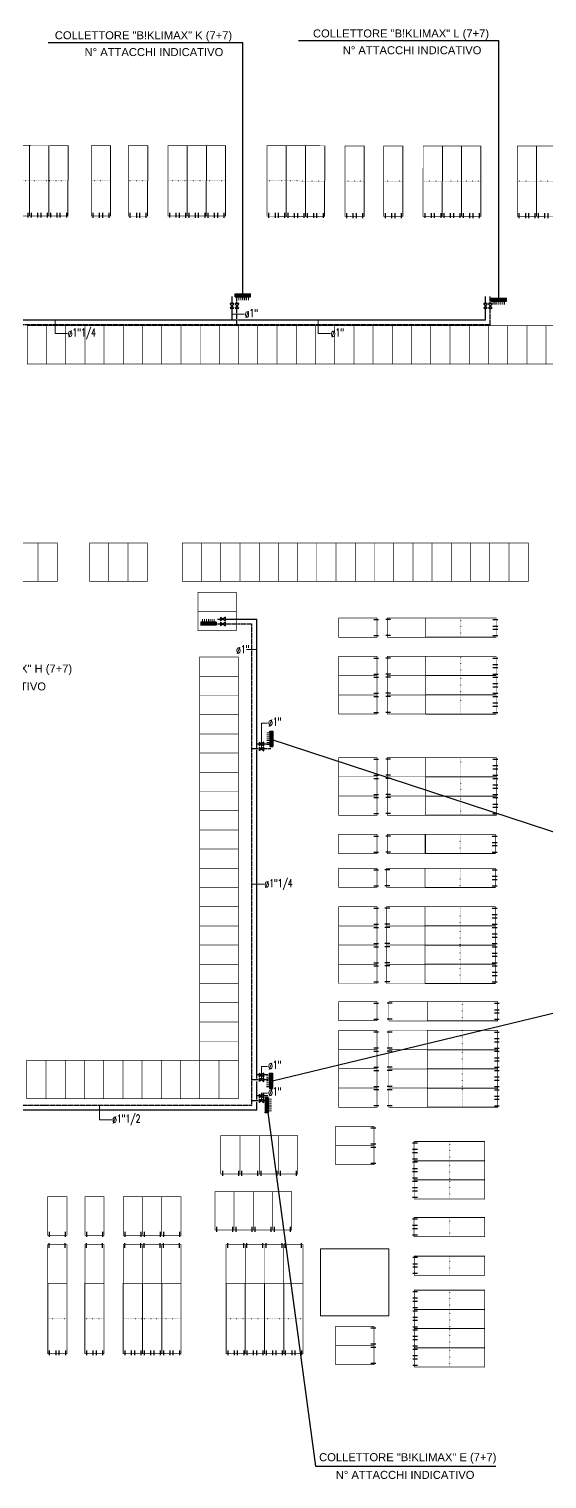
# Model space of a CAD drawing. Header units: millimetres. Extents: x 24747 to 137666, y -34589 to 43444.
# Drawn here: x 111137 to 112754, y 11817 to 16348 of the extents above; entities that cross this region are included whole.
import ezdxf

# ---------------------------------------------------------------- set-up
doc = ezdxf.new("R2010")
doc.units = ezdxf.units.MM
doc.header["$LTSCALE"] = 10
doc.linetypes.add('ACAD_ISO07W100', pattern=[3, 0, -3])
doc.linetypes.add('HIDDEN', pattern=[0.375, 0.25, -0.125])
for name, color, linetype in [('Collettori Maxi', 7, 'Continuous'), ('Idranti', 8, 'Continuous'), ('Pannelli', 7, 'Continuous'), ('TUBAZIONI', 6, 'Continuous')]:
    doc.layers.add(name, color=color, linetype=linetype)
doc.styles.add('ARIAL', font='arial.ttf')
doc.styles.add('ROMANS', font='romans')

# ---------------------------------------------------------------- blocks, each defined once
blk = doc.blocks.new('1200')
at = {"layer": 'Pannelli', "color": 4}
for p, q in [((0.05, 1.1), (0.05, 1.25)), ((0.55, 1.1), (0.55, 1.25))]:
    blk.add_line(p, q, dxfattribs=at)
at = {"layer": 'Pannelli', "linetype": 'ACAD_ISO07W100', "ltscale": 0.07}
blk.add_line((0.6, 0.6), (0, 0.6), dxfattribs=at)
at = {"layer": 'Pannelli', "color": 4, "const_width": 0.02}
blk.add_lwpolyline([(0, 1.2), (0, 0), (0.6, 0), (0.6, 1.2), (0, 1.2)], dxfattribs=at)
blk = doc.blocks.new('dddd')
at = {"layer": 'Pannelli', "color": 4}
for p, q in [((-164.9, 45.4, 0), (-179.9, 45.4, 0)), ((-164.9, 25.4, 0), (-179.9, 25.4, 0)), ((-164.9, 15.4, 0), (-179.9, 15.4, 0)), ((-164.9, -4.6, 0), (-179.9, -4.6, 0))]:
    blk.add_line(p, q, dxfattribs=at)
at = {"layer": 'Pannelli', "color": 4, "lineweight": 0}
blk.add_line((-174.9, 50.4, 0), (45.1, 50.4, 0), dxfattribs=at)
at = {"layer": 'Pannelli', "color": 4, "linetype": 'ACAD_ISO07W100', "ltscale": 0.07}
blk.add_line((-64.9, 50.4, 0), (-64.9, -9.6, 0), dxfattribs=at)
at = {"layer": 'Pannelli', "color": 4, "const_width": 2, "elevation": 0}
blk.add_lwpolyline([(-174.9, -9.6), (45.1, -9.6), (45.1, 50.4), (-174.9, 50.4), (-174.9, -9.6)], dxfattribs=at)
blk = doc.blocks.new('Coll maxi 7+7')
at = {"layer": 'Collettori Maxi'}
for color, points in [(5, [(0.48, 0), (0.48, -0.1), (0, -0.1)]), (1, [(0, 0), (0, -0.1), (0.48, 0)])]:
    blk.add_hatch(color=color, dxfattribs=at).paths.add_polyline_path(points)
for points in [[(0, 0), (0, -0.1), (0.48, 0), (0, 0)], [(0.48, 0), (0.48, -0.1), (0, -0.1), (0.48, 0)]]:
    blk.add_lwpolyline(points, dxfattribs=at)

msp = doc.modelspace()

# ---------------------------------------------------------------- linework, layer by layer
at = {"layer": 'Collettori Maxi'}
for p, q in [((111977.43406, 16311.50802, 0), (112603.4999, 16311.50802, 0)), ((112603.4999, 15506.8271, 0), (112603.4999, 16311.50802, 0)), ((111196.13783, 16305.76657, 0), (111803.87977, 16305.76657, 0)), ((111803.87977, 15503.19616, 0), (111803.87977, 16305.76657, 0)), ((111888.24715, 14130.17132, 0), (112825.61709, 13822.63315, 0)), ((111897.21525, 13061.09763, 0), (112849.722, 13291.3805, 0)), ((111878.74126, 12985.7434, 0), (112030.56585, 11857.28468, 0)), ((112030.56585, 11857.28468, 0), (112594.38332, 11857.28468, 0))]:
    msp.add_line(p, q, dxfattribs=at)
at = {"layer": 'Collettori Maxi', "color": 6, "const_width": 3.2002, "elevation": 0}
for points in [[(111785.87863, 15510.33749), (111785.87863, 15500.33686)], [(111791.87901, 15510.33749), (111791.87901, 15500.33686)], [(111797.87939, 15510.33749), (111797.87939, 15500.33686)], [(111803.87977, 15510.33749), (111803.87977, 15500.33686)], [(111809.88015, 15510.33749), (111809.88015, 15500.33686)], [(111815.88053, 15510.33749), (111815.88053, 15500.33686)], [(111821.88091, 15510.33749), (111821.88091, 15500.33686)], [(112585.49876, 15496.82646), (112585.49876, 15486.82583)], [(112591.49914, 15496.82646), (112591.49914, 15486.82583)], [(112597.49952, 15496.82646), (112597.49952, 15486.82583)], [(112603.4999, 15496.82646), (112603.4999, 15486.82583)], [(112609.50028, 15496.82646), (112609.50028, 15486.82583)], [(112615.50066, 15496.82646), (112615.50066, 15486.82583)], [(112621.50104, 15496.82646), (112621.50104, 15486.82583)], [(111678.488, 14494.52969), (111678.488, 14504.53032)], [(111684.48838, 14494.52969), (111684.48838, 14504.53032)], [(111690.48876, 14494.52969), (111690.48876, 14504.53032)], [(111696.48914, 14494.52969), (111696.48914, 14504.53032)], [(111702.48951, 14494.52969), (111702.48951, 14504.53032)], [(111708.48989, 14494.52969), (111708.48989, 14504.53032)], [(111714.49027, 14494.52969), (111714.49027, 14504.53032)], [(111888.24715, 14148.17246), (111878.24652, 14148.17246)], [(111888.24715, 14142.17208), (111878.24652, 14142.17208)], [(111888.24715, 14136.1717), (111878.24652, 14136.1717)], [(111888.24715, 14130.17132), (111878.24652, 14130.17132)], [(111888.24715, 14124.17094), (111878.24652, 14124.17094)], [(111888.24715, 14118.17056), (111878.24652, 14118.17056)], [(111888.24715, 14112.17018), (111878.24652, 14112.17018)], [(111887.21462, 13079.09877), (111877.21399, 13079.09877)], [(111887.21462, 13073.09839), (111877.21399, 13073.09839)], [(111887.21462, 13067.09801), (111877.21399, 13067.09801)], [(111887.21462, 13061.09763), (111877.21399, 13061.09763)], [(111887.21462, 13055.09725), (111877.21399, 13055.09725)], [(111887.21462, 13049.09687), (111877.21399, 13049.09687)], [(111887.21462, 13043.09649), (111877.21399, 13043.09649)], [(111883.74158, 13003.74453), (111893.74221, 13003.74453)], [(111883.74158, 12997.74416), (111893.74221, 12997.74416)], [(111883.74158, 12991.74378), (111893.74221, 12991.74378)], [(111883.74158, 12985.7434), (111893.74221, 12985.7434)], [(111883.74158, 12979.74302), (111893.74221, 12979.74302)], [(111883.74158, 12973.74264), (111893.74221, 12973.74264)], [(111883.74158, 12967.74226), (111893.74221, 12967.74226)]]:
    msp.add_lwpolyline(points, dxfattribs=at)
at = {"layer": 'Idranti', "lineweight": 0, "elevation": 0}
msp.add_lwpolyline([(112046.87883, 12536.92507), (112259.85167, 12536.92507), (112259.85167, 12326.9322), (112046.87883, 12326.9322)], close=True, dxfattribs=at)
at = {"layer": 'Pannelli', "color": 2, "const_width": 2, "elevation": 0}
for points in [[(111130.92672, 15420.67709), (111130.92672, 15300.67709), (111190.92672, 15300.67709), (111190.92672, 15420.67709)], [(111190.92672, 15420.67709), (111190.92672, 15300.67709), (111250.92672, 15300.67709), (111250.92672, 15420.67709)], [(111250.92672, 15420.67709), (111250.92672, 15300.67709), (111310.92672, 15300.67709), (111310.92672, 15420.67709)], [(111310.92672, 15420.67709), (111310.92672, 15300.67709), (111370.92672, 15300.67709), (111370.92672, 15420.67709)], [(111370.92672, 15420.67709), (111370.92672, 15300.67709), (111430.92672, 15300.67709), (111430.92672, 15420.67709)], [(111430.92672, 15420.67709), (111430.92672, 15300.67709), (111490.92672, 15300.67709), (111490.92672, 15420.67709)], [(111490.92672, 15420.67709), (111490.92672, 15300.67709), (111550.92672, 15300.67709), (111550.92672, 15420.67709)], [(111550.92672, 15420.67709), (111550.92672, 15300.67709), (111610.92672, 15300.67709), (111610.92672, 15420.67709)], [(111610.92672, 15420.67709), (111610.92672, 15300.67709), (111670.92672, 15300.67709), (111670.92672, 15420.67709)], [(111670.92672, 15420.67709), (111670.92672, 15300.67709), (111730.92672, 15300.67709), (111730.92672, 15420.67709)], [(111730.92672, 15420.67709), (111730.92672, 15300.67709), (111790.92672, 15300.67709), (111790.92672, 15420.67709)], [(111790.92672, 15420.67709), (111790.92672, 15300.67709), (111850.92672, 15300.67709), (111850.92672, 15420.67709)], [(111850.92672, 15420.67709), (111850.92672, 15300.67709), (111910.92672, 15300.67709), (111910.92672, 15420.67709)], [(111910.92672, 15420.67709), (111910.92672, 15300.67709), (111970.92672, 15300.67709), (111970.92672, 15420.67709)], [(111970.92672, 15420.67709), (111970.92672, 15300.67709), (112030.92672, 15300.67709), (112030.92672, 15420.67709)], [(112030.92672, 15420.67709), (112030.92672, 15300.67709), (112090.92672, 15300.67709), (112090.92672, 15420.67709)], [(112090.92672, 15420.67709), (112090.92672, 15300.67709), (112150.92672, 15300.67709), (112150.92672, 15420.67709)], [(112150.92672, 15420.67709), (112150.92672, 15300.67709), (112210.92672, 15300.67709), (112210.92672, 15420.67709)], [(112210.92672, 15420.67709), (112210.92672, 15300.67709), (112270.92672, 15300.67709), (112270.92672, 15420.67709)], [(112270.92672, 15420.67709), (112270.92672, 15300.67709), (112330.92672, 15300.67709), (112330.92672, 15420.67709)], [(112330.92672, 15420.67709), (112330.92672, 15300.67709), (112390.92672, 15300.67709), (112390.92672, 15420.67709)], [(112390.92672, 15420.67709), (112390.92672, 15300.67709), (112450.92672, 15300.67709), (112450.92672, 15420.67709)], [(112450.92672, 15420.67709), (112450.92672, 15300.67709), (112510.92672, 15300.67709), (112510.92672, 15420.67709)], [(112510.92672, 15420.67709), (112510.92672, 15300.67709), (112570.92672, 15300.67709), (112570.92672, 15420.67709)], [(112570.92672, 15420.67709), (112570.92672, 15300.67709), (112630.92672, 15300.67709), (112630.92672, 15420.67709)], [(112630.92672, 15420.67709), (112630.92672, 15300.67709), (112690.92672, 15300.67709), (112690.92672, 15420.67709)], [(112690.92672, 15420.67709), (112690.92672, 15300.67709), (112750.92672, 15300.67709), (112750.92672, 15420.67709)], [(112750.92672, 15420.67709), (112750.92672, 15300.67709), (112810.92672, 15300.67709), (112810.92672, 15420.67709)], [(111104.98891, 14741.97507), (111104.98891, 14621.97507), (111164.98891, 14621.97507), (111164.98891, 14741.97507)], [(111164.98891, 14741.97507), (111164.98891, 14621.97507), (111224.98891, 14621.97507), (111224.98891, 14741.97507)], [(111325.58731, 14741.97507), (111325.58731, 14621.97507), (111385.58731, 14621.97507), (111385.58731, 14741.97507)], [(111385.58731, 14741.97507), (111385.58731, 14621.97507), (111445.58731, 14621.97507), (111445.58731, 14741.97507)], [(111445.58731, 14741.97507), (111445.58731, 14621.97507), (111505.58731, 14621.97507), (111505.58731, 14741.97507)], [(111615.20482, 14741.97507), (111615.20482, 14621.97507), (111675.20482, 14621.97507), (111675.20482, 14741.97507)], [(111675.20482, 14741.97507), (111675.20482, 14621.97507), (111735.20482, 14621.97507), (111735.20482, 14741.97507)], [(111735.20482, 14741.97507), (111735.20482, 14621.97507), (111795.20482, 14621.97507), (111795.20482, 14741.97507)], [(111795.20482, 14741.97507), (111795.20482, 14621.97507), (111855.20482, 14621.97507), (111855.20482, 14741.97507)], [(111855.20482, 14741.97507), (111855.20482, 14621.97507), (111915.20482, 14621.97507), (111915.20482, 14741.97507)], [(111915.20482, 14741.97507), (111915.20482, 14621.97507), (111975.20482, 14621.97507), (111975.20482, 14741.97507)], [(111975.20482, 14741.97507), (111975.20482, 14621.97507), (112035.20482, 14621.97507), (112035.20482, 14741.97507)], [(112035.20482, 14741.97507), (112035.20482, 14621.97507), (112095.20482, 14621.97507), (112095.20482, 14741.97507)], [(112095.20482, 14741.97507), (112095.20482, 14621.97507), (112155.20482, 14621.97507), (112155.20482, 14741.97507)], [(112155.20482, 14741.97507), (112155.20482, 14621.97507), (112215.20482, 14621.97507), (112215.20482, 14741.97507)], [(112215.20482, 14741.97507), (112215.20482, 14621.97507), (112275.20482, 14621.97507), (112275.20482, 14741.97507)], [(112275.20482, 14741.97507), (112275.20482, 14621.97507), (112335.20482, 14621.97507), (112335.20482, 14741.97507)], [(112335.20482, 14741.97507), (112335.20482, 14621.97507), (112395.20482, 14621.97507), (112395.20482, 14741.97507)], [(112395.20482, 14741.97507), (112395.20482, 14621.97507), (112455.20482, 14621.97507), (112455.20482, 14741.97507)], [(112455.20482, 14741.97507), (112455.20482, 14621.97507), (112515.20482, 14621.97507), (112515.20482, 14741.97507)], [(112515.20482, 14741.97507), (112515.20482, 14621.97507), (112575.20482, 14621.97507), (112575.20482, 14741.97507)], [(112575.20482, 14741.97507), (112575.20482, 14621.97507), (112635.20482, 14621.97507), (112635.20482, 14741.97507)], [(112635.20482, 14741.97507), (112635.20482, 14621.97507), (112695.20482, 14621.97507), (112695.20482, 14741.97507)], [(111663.86477, 14527.8934), (111783.86477, 14527.8934), (111783.86477, 14587.8934), (111663.86477, 14587.8934)], [(111663.86477, 14467.8934), (111783.86477, 14467.8934), (111783.86477, 14527.8934), (111663.86477, 14527.8934)]]:
    msp.add_lwpolyline(points, close=True, dxfattribs=at)
at = {"layer": 'Pannelli', "color": 2, "const_width": 2}
for points in [[(111669.65546, 14325.27145), (111789.65546, 14325.27145), (111789.65546, 14385.27145), (111669.65546, 14385.27145)], [(111669.65546, 14265.27145), (111789.65546, 14265.27145), (111789.65546, 14325.27145), (111669.65546, 14325.27145)], [(111669.65546, 14205.27145), (111789.65546, 14205.27145), (111789.65546, 14265.27145), (111669.65546, 14265.27145)], [(111669.65546, 14145.27145), (111789.65546, 14145.27145), (111789.65546, 14205.27145), (111669.65546, 14205.27145)], [(111669.65546, 14085.27145), (111789.65546, 14085.27145), (111789.65546, 14145.27145), (111669.65546, 14145.27145)], [(111669.65546, 14025.27145), (111789.65546, 14025.27145), (111789.65546, 14085.27145), (111669.65546, 14085.27145)], [(111669.65546, 13965.27145), (111789.65546, 13965.27145), (111789.65546, 14025.27145), (111669.65546, 14025.27145)], [(111669.65546, 13905.27145), (111789.65546, 13905.27145), (111789.65546, 13965.27145), (111669.65546, 13965.27145)], [(111669.65546, 13845.27145), (111789.65546, 13845.27145), (111789.65546, 13905.27145), (111669.65546, 13905.27145)], [(111669.65546, 13785.27145), (111789.65546, 13785.27145), (111789.65546, 13845.27145), (111669.65546, 13845.27145)], [(111669.65546, 13725.27145), (111789.65546, 13725.27145), (111789.65546, 13785.27145), (111669.65546, 13785.27145)], [(111669.65546, 13665.27145), (111789.65546, 13665.27145), (111789.65546, 13725.27145), (111669.65546, 13725.27145)], [(111669.65546, 13605.27145), (111789.65546, 13605.27145), (111789.65546, 13665.27145), (111669.65546, 13665.27145)], [(111669.65546, 13545.27145), (111789.65546, 13545.27145), (111789.65546, 13605.27145), (111669.65546, 13605.27145)], [(111669.65546, 13485.27145), (111789.65546, 13485.27145), (111789.65546, 13545.27145), (111669.65546, 13545.27145)], [(111669.65546, 13425.27145), (111789.65546, 13425.27145), (111789.65546, 13485.27145), (111669.65546, 13485.27145)], [(111669.65546, 13365.27145), (111789.65546, 13365.27145), (111789.65546, 13425.27145), (111669.65546, 13425.27145)], [(111669.65546, 13305.27145), (111789.65546, 13305.27145), (111789.65546, 13365.27145), (111669.65546, 13365.27145)], [(111669.65546, 13245.27145), (111789.65546, 13245.27145), (111789.65546, 13305.27145), (111669.65546, 13305.27145)], [(111669.65546, 13185.27145), (111789.65546, 13185.27145), (111789.65546, 13245.27145), (111669.65546, 13245.27145)], [(111669.65546, 13125.27145), (111789.65546, 13125.27145), (111789.65546, 13185.27145), (111669.65546, 13185.27145)], [(111129.65546, 13125.27145), (111129.65546, 13005.27145), (111189.65546, 13005.27145), (111189.65546, 13125.27145)], [(111189.65546, 13125.27145), (111189.65546, 13005.27145), (111249.65546, 13005.27145), (111249.65546, 13125.27145)], [(111249.65546, 13125.27145), (111249.65546, 13005.27145), (111309.65546, 13005.27145), (111309.65546, 13125.27145)], [(111309.65546, 13125.27145), (111309.65546, 13005.27145), (111369.65546, 13005.27145), (111369.65546, 13125.27145)], [(111369.65546, 13125.27145), (111369.65546, 13005.27145), (111429.65546, 13005.27145), (111429.65546, 13125.27145)], [(111429.65546, 13125.27145), (111429.65546, 13005.27145), (111489.65546, 13005.27145), (111489.65546, 13125.27145)], [(111489.65546, 13125.27145), (111489.65546, 13005.27145), (111549.65546, 13005.27145), (111549.65546, 13125.27145)], [(111549.65546, 13125.27145), (111549.65546, 13005.27145), (111609.65546, 13005.27145), (111609.65546, 13125.27145)], [(111609.65546, 13125.27145), (111609.65546, 13005.27145), (111669.65546, 13005.27145), (111669.65546, 13125.27145)], [(111669.65546, 13125.27145), (111669.65546, 13005.27145), (111729.65546, 13005.27145), (111729.65546, 13125.27145)], [(111729.65546, 13125.27145), (111729.65546, 13005.27145), (111789.65546, 13005.27145), (111789.65546, 13125.27145)]]:
    msp.add_lwpolyline(points, close=True, dxfattribs=at)
at = {"layer": 'TUBAZIONI', "color": 7}
for p, q in [((111776.17872, 15490.29646, 0), (111764.92872, 15475.29646, 0)), ((111776.17872, 15475.29646, 0), (111764.92872, 15490.29646, 0)), ((111791.17872, 15490.29646, 0), (111779.92872, 15475.29646, 0)), ((111791.17872, 15475.29646, 0), (111779.92872, 15490.29646, 0)), ((112567.48045, 15490.29646, 0), (112556.23045, 15475.29646, 0)), ((112567.48045, 15475.29646, 0), (112556.23045, 15490.29646, 0)), ((112582.48045, 15490.29646, 0), (112571.23045, 15475.29646, 0)), ((112582.48045, 15475.29646, 0), (112571.23045, 15490.29646, 0)), ((111734.67111, 14509.62392, 0), (111749.67111, 14498.37392, 0)), ((111749.67111, 14509.62392, 0), (111734.67111, 14498.37392, 0)), ((111734.67111, 14494.62392, 0), (111749.67111, 14483.37392, 0)), ((111749.67111, 14494.62392, 0), (111734.67111, 14483.37392, 0)), ((111855.21504, 14119.0189, 0), (111870.21504, 14107.7689, 0)), ((111870.21504, 14119.0189, 0), (111855.21504, 14107.7689, 0)), ((111855.21504, 14104.0189, 0), (111870.21504, 14092.7689, 0)), ((111870.21504, 14104.0189, 0), (111855.21504, 14092.7689, 0)), ((111855.21504, 13085.29808, 0), (111870.21504, 13074.04808, 0)), ((111870.21504, 13085.29808, 0), (111855.21504, 13074.04808, 0)), ((111855.21504, 13070.29808, 0), (111870.21504, 13059.04808, 0)), ((111870.21504, 13070.29808, 0), (111855.21504, 13059.04808, 0)), ((111855.21504, 13019.73415, 0), (111870.21504, 13008.48415, 0)), ((111870.21504, 13019.73415, 0), (111855.21504, 13008.48415, 0)), ((111855.21504, 13004.73415, 0), (111870.21504, 12993.48415, 0)), ((111870.21504, 13004.73415, 0), (111855.21504, 12993.48415, 0))]:
    msp.add_line(p, q, dxfattribs=at)
at = {"layer": 'TUBAZIONI'}
for p, q in [((111770.55372, 15437.88695, 0), (111770.55372, 15475.29646, 0)), ((112561.85545, 15437.88695, 0), (112561.85545, 15475.29646, 0)), ((111783.15921, 15437.88695, 0), (110942.09634, 15437.88695, 0)), ((112561.85545, 15437.88695, 0), (111788.77117, 15437.88695, 0)), ((111724.68347, 14503.99892, 0), (111734.67111, 14503.99892, 0)), ((111749.67111, 14503.99892, 0), (111847.49536, 14503.99892, 0)), ((111855.21504, 14113.3939, 0), (111847.49536, 14113.3939, 0)), ((111891.88071, 14113.3939, 0), (111870.21504, 14113.3939, 0)), ((111855.21504, 13079.67308, 0), (111847.49536, 13079.67308, 0)), ((111882.23142, 13079.67308, 0), (111870.21504, 13079.67308, 0)), ((111855.21504, 13014.10915, 0), (111847.49536, 13014.10915, 0)), ((111882.23142, 13014.10915, 0), (111870.21504, 13014.10915, 0))]:
    msp.add_line(p, q, dxfattribs=at)
at = {"layer": 'TUBAZIONI', "color": 1, "lineweight": 0}
for p, q in [((111809.40127, 15456.5917, 0), (111770.55372, 15456.5917, 0)), ((111218.09682, 15396.10196, 0), (111218.09682, 15437.88695, 0)), ((112039.34614, 15396.10196, 0), (112039.34614, 15437.88695, 0)), ((111256.94437, 15396.10196, 0), (111218.09682, 15396.10196, 0)), ((112078.19369, 15396.10196, 0), (112039.34614, 15396.10196, 0)), ((111816.03239, 14408.88334, 0), (111847.06518, 14408.88334, 0)), ((111862.71504, 14098.3939, 0), (111862.71504, 14178.3903, 0)), ((111862.71504, 14178.3903, 0), (111881.3304, 14178.3903, 0)), ((111870.91272, 13675.47237, 0), (111832.06518, 13675.47237, 0)), ((111862.71504, 13064.67308, 0), (111862.71504, 13106.22013, 0)), ((111862.71504, 13106.22013, 0), (111881.3304, 13106.22013, 0)), ((111862.71504, 12999.10915, 0), (111862.71504, 13023.08568, 0)), ((111862.71504, 13023.08568, 0), (111881.3304, 13023.08568, 0)), ((111356.83078, 12940.00593, 0), (111356.83078, 12983.64566, 0)), ((111395.67832, 12940.00593, 0), (111356.83078, 12940.00593, 0))]:
    msp.add_line(p, q, dxfattribs=at)
at = {"layer": 'TUBAZIONI', "linetype": 'HIDDEN'}
for p, q in [((111785.55372, 15422.88695, 0), (111785.55372, 15475.29646, 0)), ((112576.85545, 15422.88695, 0), (112576.85545, 15475.29646, 0)), ((112576.85545, 15422.88695, 0), (109565.31803, 15422.88695, 0)), ((111724.68347, 14488.99892, 0), (111734.67111, 14488.99892, 0)), ((111749.67111, 14488.99892, 0), (111832.49536, 14488.99892, 0)), ((111855.21504, 14098.3939, 0), (111832.49536, 14098.3939, 0)), ((111891.88071, 14098.3939, 0), (111870.21504, 14098.3939, 0)), ((111855.21504, 13064.67308, 0), (111832.49536, 13064.67308, 0)), ((111882.23142, 13064.67308, 0), (111870.21504, 13064.67308, 0)), ((111855.21504, 12999.10915, 0), (111832.49536, 12999.10915, 0)), ((111882.23142, 12999.10915, 0), (111870.21504, 12999.10915, 0))]:
    msp.add_line(p, q, dxfattribs=at)
at = {"layer": 'TUBAZIONI', "elevation": 0}
for points in [[(111770.55372, 15490.29646), (111770.55372, 15512.09951)], [(112561.85545, 15490.29646), (112561.85545, 15512.09951)], [(111847.49536, 14100.99053), (111847.49536, 14503.99892)], [(111847.49536, 13444.12991), (111847.49536, 14095.12349)], [(111847.49536, 13068.43477), (111847.49536, 13444.12991)], [(111847.49536, 13002.8605), (111847.49536, 13059.32954)], [(111847.49536, 12969.22191), (110863.25164, 12969.22191)], [(111847.49536, 12969.22191), (111847.49536, 12994.46421)]]:
    msp.add_lwpolyline(points, dxfattribs=at)
at = {"layer": 'TUBAZIONI', "linetype": 'HIDDEN', "elevation": 0}
for points in [[(111785.55372, 15490.29646), (111785.55372, 15512.01489)], [(112576.85545, 15490.29646), (112576.85545, 15512.01489)], [(111832.49536, 12984.22191), (111832.49536, 14488.99892)], [(111832.49536, 12984.22191), (109683.87249, 12984.22191)]]:
    msp.add_lwpolyline(points, dxfattribs=at)
at = {"layer": 'TUBAZIONI', "color": 7, "elevation": 0}
for points in [[(111776.17872, 15490.29646), (111764.92872, 15490.29646)], [(111764.92872, 15475.29646), (111776.17872, 15475.29646)], [(111791.17872, 15490.29646), (111779.92872, 15490.29646)], [(111779.92872, 15475.29646), (111791.17872, 15475.29646)], [(112567.48045, 15490.29646), (112556.23045, 15490.29646)], [(112556.23045, 15475.29646), (112567.48045, 15475.29646)], [(112582.48045, 15490.29646), (112571.23045, 15490.29646)], [(112571.23045, 15475.29646), (112582.48045, 15475.29646)], [(111734.67111, 14509.62392), (111734.67111, 14498.37392)], [(111749.67111, 14498.37392), (111749.67111, 14509.62392)], [(111734.67111, 14494.62392), (111734.67111, 14483.37392)], [(111749.67111, 14483.37392), (111749.67111, 14494.62392)], [(111855.21504, 14119.0189), (111855.21504, 14107.7689)], [(111855.21504, 14104.0189), (111855.21504, 14092.7689)], [(111870.21504, 14107.7689), (111870.21504, 14119.0189)], [(111870.21504, 14092.7689), (111870.21504, 14104.0189)], [(111855.21504, 13085.29808), (111855.21504, 13074.04808)], [(111855.21504, 13070.29808), (111855.21504, 13059.04808)], [(111870.21504, 13074.04808), (111870.21504, 13085.29808)], [(111870.21504, 13059.04808), (111870.21504, 13070.29808)], [(111855.21504, 13019.73415), (111855.21504, 13008.48415)], [(111855.21504, 13004.73415), (111855.21504, 12993.48415)], [(111870.21504, 13008.48415), (111870.21504, 13019.73415)], [(111870.21504, 12993.48415), (111870.21504, 13004.73415)]]:
    msp.add_lwpolyline(points, dxfattribs=at)

# ---------------------------------------------------------------- block references
at = {"layer": 'Collettori Maxi', "yscale": 100.0063257411093, "zscale": 100.0063257411093}
for p, xscale, rotation in [((111827.88129, 15510.33749, 0), 100.0063257411093, 180), ((112627.50142, 15496.82646, 0), 100.0063257411093, 180), ((111888.24715, 14106.1698, 0), 100.0063257411093, 89.99999999999999), ((111887.21462, 13037.09611, 0), 100.0063257411093, 89.99999999999999), ((111883.74158, 12961.74188, 0), -100.0063257411093, 270)]:
    msp.add_blockref('Coll maxi 7+7', p, dxfattribs=dict(at, xscale=xscale, rotation=rotation))
at = {"layer": 'Collettori Maxi', "xscale": 100.0063257411093, "yscale": 100.0063257411093, "zscale": 100.0063257411093}
msp.add_blockref('Coll maxi 7+7', (111672.48762, 14494.52969, 0), dxfattribs=at)
at = {"layer": 'Pannelli', "lineweight": 0, "xscale": -1, "rotation": 269.9347887577831}
for p in [(111087.95135, 15938.62832, 0), (111147.9513, 15938.5452, 0), (111207.96607, 15938.46206, 0), (111340.81558, 15937.88731, 0), (111456.56197, 15937.75557, 0), (111579.91087, 15938.0684, 0), (111639.91081, 15937.98528, 0), (111699.91075, 15937.90216, 0), (111889.43362, 15937.71611, 0), (111949.43356, 15937.633, 0), (112009.4335, 15937.54988, 0), (112132.79265, 15936.98592, 0), (112253.45826, 15936.84858, 0), (112376.7775, 15937.16145, 0), (112436.77745, 15937.07833, 0), (112496.77739, 15936.99521, 0), (112671.01929, 15936.82655, 0), (112731.01923, 15936.74343, 0)]:
    msp.add_blockref('dddd', p, dxfattribs=at)
at = {"layer": 'Pannelli', "yscale": 100.0063257411093, "zscale": 100.0063257411093}
for p, xscale, rotation in [((112103.01765, 14447.19581, 0), -100.0063257411093, 270), ((112375.17626, 14447.19581, 0), 100.0063257411093, 90.00000000000001), ((112102.99012, 14327.18822, 0), -100.0063257411093, 270), ((112375.20379, 14327.18822, 0), 100.0063257411093, 90.00000000000001), ((112102.99012, 14267.18442, 0), -100.0063257411093, 270), ((112375.20379, 14267.18442, 0), 100.0063257411093, 90.00000000000001), ((112102.99014, 14207.18063, 0), -100.0063257411093, 270), ((112375.20377, 14207.18063, 0), 100.0063257411093, 90.00000000000001), ((112102.99014, 14071.16211, 0), 100.0063257411093, 270), ((112375.20377, 14071.16211, 0), -100.0063257411093, 90), ((112102.99012, 14011.15832, 0), 100.0063257411093, 270), ((112375.20379, 14011.15832, 0), -100.0063257411093, 90), ((112102.99012, 13951.15452, 0), 100.0063257411093, 270), ((112375.20379, 13951.15452, 0), -100.0063257411093, 90), ((112103.01765, 13831.14693, 0), 100.0063257411093, 270), ((112375.17626, 13831.14693, 0), -100.0063257411093, 90), ((112102.9896, 13665.49958, 0), -100.0063257411093, 270), ((112373.00668, 13665.49958, 0), 100.0063257411093, 90.00000000000001), ((112102.9896, 13545.49199, 0), -100.0063257411093, 270), ((112373.00668, 13545.49199, 0), 100.0063257411093, 90.00000000000001), ((112102.9896, 13485.48819, 0), -100.0063257411093, 270), ((112373.00668, 13485.48819, 0), 100.0063257411093, 90.00000000000001), ((112102.9896, 13425.4844, 0), -100.0063257411093, 270), ((112373.00668, 13425.4844, 0), 100.0063257411093, 90.00000000000001), ((112102.98963, 13365.4806, 0), -100.0063257411093, 270), ((112373.00666, 13365.4806, 0), 100.0063257411093, 90.00000000000001), ((112102.9896, 13249.04655, 0), -100.0063257411093, 270), ((112379.97667, 13248.64581, 0), 100.0063257411093, 90.00000000000001), ((112103.23911, 13159.04085, 0), -100.0063257411093, 270), ((112379.97667, 13158.64011, 0), 100.0063257411093, 90.00000000000001), ((112103.23913, 13099.03706, 0), -100.0063257411093, 270), ((112379.97667, 13098.63632, 0), 100.0063257411093, 90.00000000000001), ((112103.47565, 13039.03326, 0), -100.0063257411093, 270), ((112379.97667, 13038.63252, 0), 100.0063257411093, 90.00000000000001), ((112103.47567, 12979.02947, 0), -100.0063257411093, 270), ((112379.97667, 12978.62873, 0), 100.0063257411093, 90.00000000000001), ((112094.03172, 12859.204), -100.0063257411093, 270), ((111735.24543, 12889.89593, 0), -100.0063257411093, 180), ((111795.24922, 12889.89593, 0), -100.0063257411093, 180), ((111855.25302, 12889.89598, 0), -100.0063257411093, 180), ((111915.25681, 12889.89598, 0), -100.0063257411093, 180), ((112094.03646, 12799.2002), -100.0063257411093, 270), ((111194.92953, 12699.08744, 0), -100.0063257411093, 180), ((111310.97475, 12699.08728, 0), -100.0063257411093, 180), ((111430.96562, 12699.08723, 0), -100.0063257411093, 180), ((111490.96941, 12699.08728, 0), -100.0063257411093, 180), ((111550.97321, 12699.08728, 0), -100.0063257411093, 180), ((111716.96739, 12715.08667, 0), -100.0063257411093, 180), ((111776.97118, 12715.08667, 0), -100.0063257411093, 180), ((111836.97498, 12715.08671, 0), -100.0063257411093, 180), ((111896.97878, 12715.08671, 0), -100.0063257411093, 180), ((112094.03172, 12234.32838), -100.0063257411093, 270), ((112094.03646, 12174.32458), -100.0063257411093, 270)]:
    msp.add_blockref('1200', p, dxfattribs=dict(at, xscale=xscale, rotation=rotation))
at = {"layer": 'Pannelli', "lineweight": 0}
for p, rotation in [((112420.2574, 14497.62863, 0), 180), ((112420.2574, 14377.62104, 0), 180), ((112420.25673, 14317.61724, 0), 180), ((112420.25447, 14257.61345, 0), 180), ((112420.28491, 14061.59114, 0), 180), ((112420.28423, 14001.58735, 0), 180), ((112420.28198, 13941.58355, 0), 180), ((112418.08782, 13821.57596, 0), 180), ((112418.08782, 13715.9324, 0), 180), ((112418.08782, 13595.92481, 0), 180), ((112418.08715, 13535.92101, 0), 180), ((112418.0849, 13475.91722, 0), 180), ((112418.08487, 13415.91342, 0), 180), ((112425.05781, 13299.07863, 0), 180), ((112425.0504, 13209.07104, 0), 180), ((112425.04973, 13149.06724, 0), 180), ((112425.04747, 13089.06345, 0), 180), ((112425.04747, 13029.05965, 0), 180), ((111245.36236, 12383.98931, 0), 89.99999999999999), ((111361.40757, 12383.98906, 0), 89.99999999999999), ((111481.40603, 12383.9742, 0), 89.99999999999999), ((111541.40603, 12383.97393, 0), 89.99999999999999), ((111601.40603, 12383.98906, 0), 89.99999999999999), ((111802.21851, 12383.99652, 0), 89.99999999999999), ((111862.228, 12383.98933, 0), 89.99999999999999), ((111922.228, 12383.98906, 0), 89.99999999999999), ((111982.228, 12384.00419, 0), 89.99999999999999)]:
    msp.add_blockref('dddd', p, dxfattribs=dict(at, rotation=rotation))
for p in [(112513.92402, 12821.39186, 0), (112513.93885, 12761.39186, 0), (112513.95368, 12701.39186, 0), (112513.90918, 12584.03437, 0), (112514.47396, 12463.58922, 0), (112514.47396, 12356.80151, 0), (112514.48879, 12296.78668, 0), (112514.50362, 12236.78668, 0), (112514.51845, 12176.78668, 0)]:
    msp.add_blockref('dddd', p, dxfattribs=at)
at = {"layer": 'Pannelli', "xscale": 100.0063257411093, "yscale": 100.0063257411093, "zscale": 100.0063257411093}
for p in [(111194.92953, 12429.07045, 0), (111310.97475, 12429.0702, 0), (111430.96562, 12429.07024, 0), (111490.96941, 12429.0702, 0), (111550.97321, 12429.0702, 0), (111751.78758, 12429.07024, 0), (111811.79138, 12429.07024, 0), (111871.79518, 12429.0702, 0), (111931.79897, 12429.0702, 0)]:
    msp.add_blockref('1200', p, dxfattribs=at)

# ---------------------------------------------------------------- texts
at = {"layer": 'Collettori Maxi', "style": 'ARIAL'}
for s, p in [('COLLETTORE "B!KLIMAX" K (7+7)', (111217.17045, 16315.51696, 0)), ('COLLETTORE "B!KLIMAX" L (7+7)', (112023.1111, 16321.25841, 0)), ('N° ATTACCHI INDICATIVO', (111310.09763, 16262.97231, 0)), ('N° ATTACCHI INDICATIVO', (112116.03828, 16268.71377, 0)), ('COLLETTORE "B!KLIMAX" H (7+7)', (110715.6431, 14336.88896, 0)), ('N° ATTACCHI INDICATIVO', (110756.54507, 14281.16557, 0)), ('COLLETTORE "B!KLIMAX" E (7+7)', (112042.3069, 11873.02157, 0)), ('N° ATTACCHI INDICATIVO', (112094.30296, 11817.71161, 0))]:
    msp.add_text(s, height=25.0015814, dxfattribs=at).set_placement(p)
at = {"layer": 'TUBAZIONI', "color": 3, "style": 'ROMANS', "width": 0.7}
for s, p in [('ø1"', (111810.34533, 15447.33092, 0)), ('ø1"1/4', (111257.88843, 15386.84117, 0)), ('ø1"', (112079.13775, 15386.84117, 0)), ('ø1"', (111783.3882, 14397.41528, 0)), ('ø1"', (111883.30859, 14170.99018, 0)), ('ø1"1/4', (111871.85678, 13666.21159, 0)), ('ø1"', (111883.30859, 13098.82001, 0)), ('ø1"', (111883.30859, 13015.68556, 0)), ('ø1"1/2', (111396.62238, 12930.74515, 0))]:
    msp.add_text(s, height=25, dxfattribs=at).set_placement(p)

doc.saveas('drawing.dxf')
